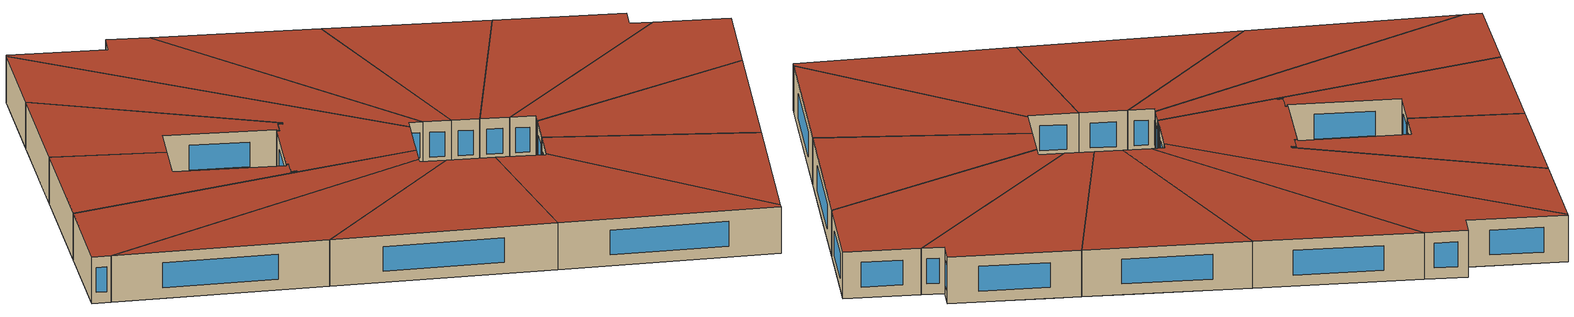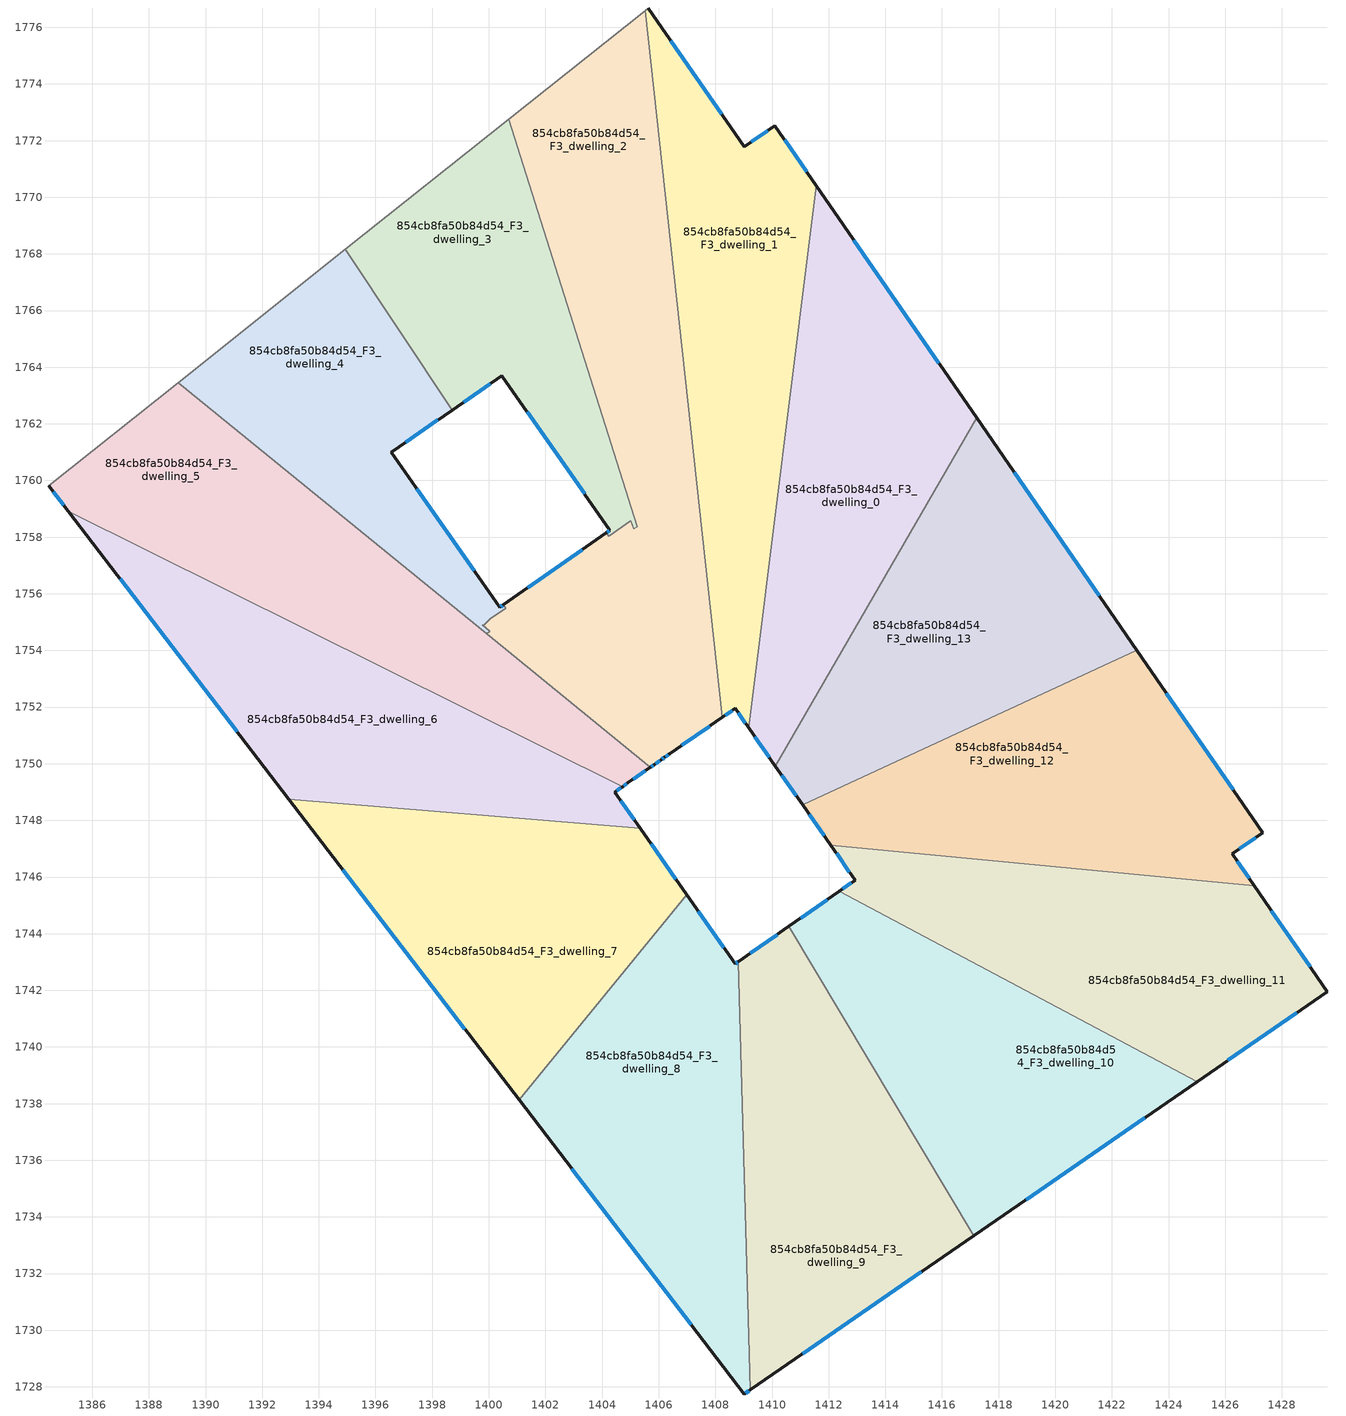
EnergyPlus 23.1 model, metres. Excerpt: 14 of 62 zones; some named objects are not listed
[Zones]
854cb8fa50b84d54_F3_dwelling_0
 floor to 854cb8fa50b84d54_F2_dwelling_4 (EU_floor_Construction): 1415.4,1764.84 1417.22,1762.21 1414.89,1758.18 1409.52,1754.07 1410.39,1761 z9
 floor to 854cb8fa50b84d54_F2_dwelling_3 (EU_floor_Construction): 1414.89,1758.18 1410.12,1749.92 1409.17,1751.27 1409.52,1754.07 z9
 floor to 854cb8fa50b84d54_F2_dwelling_5 (EU_floor_Construction): 1412.56,1768.97 1415.4,1764.84 1410.39,1761 1411.26,1767.98 z9
 floor to 854cb8fa50b84d54_F2_dwelling_6 (EU_floor_Construction): 1411.56,1770.41 1412.56,1768.97 1411.26,1767.98 z9
 wall outside (EU_wall_Construction): 1409.17,1751.27 1410.12,1749.92 / 1417.22,1762.21 1411.56,1770.41 z9:12
 wall to 854cb8fa50b84d54_F3_dwelling_1 (EU_wall_Construction): 1411.56,1770.41 1409.17,1751.27 z9:12
 wall to 854cb8fa50b84d54_F3_dwelling_13 (EU_wall_Construction): 1410.12,1749.92 1417.22,1762.21 z9:12
 window (EU_Window_Construction): 1409.39,1750.95 1409.9,1750.23 / 1415.89,1764.14 1412.89,1768.49 z9.7:11.3
 roof outside (EU_roof_Construction): 1410.12,1749.92 1417.22,1762.21 1411.56,1770.41 1409.17,1751.27 z12
854cb8fa50b84d54_F3_dwelling_1
 floor to 854cb8fa50b84d54_F2_dwelling_6 (EU_floor_Construction): 1410.1,1772.52 1411.56,1770.41 1411.26,1767.98 1406.83,1764.58 1406.19,1770.4 1408.66,1772.29 1409.02,1771.78 z9
 floor to 854cb8fa50b84d54_F2_dwelling_5 (EU_floor_Construction): 1411.26,1767.98 1410.39,1761 1407.46,1758.76 1406.83,1764.58 z9
 floor to 854cb8fa50b84d54_F2_dwelling_7 (EU_floor_Construction): 1405.63,1776.68 1408.66,1772.29 1406.19,1770.4 1405.52,1776.59 z9
 floor to 854cb8fa50b84d54_F2_dwelling_4 (EU_floor_Construction): 1410.39,1761 1409.52,1754.07 1408.09,1752.97 1407.46,1758.76 z9
 floor to 854cb8fa50b84d54_F2_dwelling_3 (EU_floor_Construction): 1409.52,1754.07 1409.17,1751.27 1408.7,1751.95 1408.64,1751.92 1408.13,1752.58 1408.09,1752.97 z9
 floor to 854cb8fa50b84d54_F2_dwelling_11 (EU_floor_Construction): 1408.13,1752.58 1408.64,1751.92 1408.24,1751.63 z9
 wall outside (EU_wall_Construction): 1411.56,1770.41 1410.1,1772.52 1409.02,1771.78 1405.63,1776.68 / 1408.24,1751.63 1408.7,1751.95 1409.17,1751.27 z9:12
 wall to 854cb8fa50b84d54_F3_dwelling_2 (EU_wall_Construction): 1405.52,1776.59 1408.24,1751.63 z9:12
 wall adiabatic (EU_wall_Construction): 1405.63,1776.68 1405.52,1776.59 z9:12
 window (EU_Window_Construction): 1409.85,1772.35 1409.27,1771.96 / 1411.22,1770.91 1410.45,1772.03 / 1408.81,1751.79 1409.06,1751.43 / 1408.34,1751.71 1408.59,1751.88 / 1408.22,1772.93 1406.43,1775.53 z9.7:11.3
 roof outside (EU_roof_Construction): 1409.17,1751.27 1411.56,1770.41 1410.1,1772.52 1409.02,1771.78 1405.63,1776.68 1405.52,1776.59 1408.24,1751.63 1408.7,1751.95 z12
854cb8fa50b84d54_F3_dwelling_10
 floor to 854cb8fa50b84d54_F2_dwelling_1 (EU_floor_Construction): 1419.18,1741.88 1417.38,1740.5 1414.38,1744.43 z9
 floor to 854cb8fa50b84d54_F2_dwelling_9 (EU_floor_Construction): 1415.15,1743.41 1417.91,1739.82 1414.71,1737.37 1412.37,1741.29 z9
 floor to 854cb8fa50b84d54_F2_dwelling_8 (EU_floor_Construction): 1417.91,1739.82 1420.88,1735.93 1417.12,1733.34 1414.71,1737.37 z9
 floor to 854cb8fa50b84d54_F2_dwelling_10 (EU_floor_Construction): 1414.38,1744.43 1415.15,1743.41 1412.37,1741.29 1410.6,1744.26 1412.37,1745.49 z9
 floor adiabatic (EU_floor_Construction): 1425.01,1738.78 1420.88,1735.93 1415.15,1743.41 1417.38,1740.5 1419.18,1741.88 z9
 wall outside (EU_wall_Construction): 1412.37,1745.49 1410.6,1744.26 / 1417.12,1733.34 1425.01,1738.78 z9:12
 wall to 854cb8fa50b84d54_F3_dwelling_11 (EU_wall_Construction): 1425.01,1738.78 1412.37,1745.49 z9:12
 wall to 854cb8fa50b84d54_F3_dwelling_9 (EU_wall_Construction): 1410.6,1744.26 1417.12,1733.34 z9:12
 window (EU_Window_Construction): 1411.95,1745.2 1411.01,1744.55 / 1418.97,1734.61 1423.16,1737.5 z9.7:11.3
 roof outside (EU_roof_Construction): 1425.01,1738.78 1412.37,1745.49 1410.6,1744.26 1417.12,1733.34 z12
854cb8fa50b84d54_F3_dwelling_11
 floor to 854cb8fa50b84d54_F2_dwelling_0 (EU_floor_Construction): 1427.03,1745.69 1429.61,1741.95 1425.01,1738.78 1419.18,1741.88 1424.48,1745.94 z9
 floor to 854cb8fa50b84d54_F2_dwelling_1 (EU_floor_Construction): 1424.48,1745.94 1419.18,1741.88 1414.38,1744.43 1414.17,1744.7 1416.74,1746.67 z9
 floor to 854cb8fa50b84d54_F2_dwelling_2 (EU_floor_Construction): 1416.74,1746.67 1414.17,1744.7 1412.33,1747.1 z9
 floor to 854cb8fa50b84d54_F2_dwelling_10 (EU_floor_Construction): 1412.94,1745.89 1412.08,1747.12 1412.33,1747.1 1414.38,1744.43 1412.37,1745.49 z9
 wall outside (EU_wall_Construction): 1412.08,1747.12 1412.94,1745.89 1412.37,1745.49 / 1425.01,1738.78 1429.61,1741.95 1427.03,1745.69 z9:12
 wall to 854cb8fa50b84d54_F3_dwelling_12 (EU_wall_Construction): 1427.03,1745.69 1412.08,1747.12 z9:12
 window (EU_Window_Construction): 1412.8,1745.79 1412.5,1745.58 / 1412.28,1746.83 1412.74,1746.18 / 1429,1742.83 1427.63,1744.81 / 1426.09,1739.52 1428.53,1741.2 z9.7:11.3
 roof outside (EU_roof_Construction): 1429.61,1741.95 1427.03,1745.69 1412.08,1747.12 1412.94,1745.89 1412.37,1745.49 1425.01,1738.78 z12
854cb8fa50b84d54_F3_dwelling_12
 floor to 854cb8fa50b84d54_F2_dwelling_2 (EU_floor_Construction): 1422.88,1754.01 1424.07,1752.29 1416.74,1746.67 1412.33,1747.1 1411.18,1748.6 z9
 floor to 854cb8fa50b84d54_F2_dwelling_1 (EU_floor_Construction): 1424.07,1752.29 1427.08,1747.93 1424.48,1745.94 1416.74,1746.67 z9
 floor to 854cb8fa50b84d54_F2_dwelling_10 (EU_floor_Construction): 1412.01,1747.51 1412.33,1747.1 1412.08,1747.12 1411.88,1747.41 z9
 floor to 854cb8fa50b84d54_F2_dwelling_0 (EU_floor_Construction): 1427.08,1747.93 1427.33,1747.56 1426.25,1746.82 1427.03,1745.69 1424.48,1745.94 z9
 floor to 854cb8fa50b84d54_F2_dwelling_3 (EU_floor_Construction): 1411.18,1748.6 1412.01,1747.51 1411.88,1747.41 1411.08,1748.55 z9
 wall outside (EU_wall_Construction): 1411.08,1748.55 1412.08,1747.12 / 1427.03,1745.69 1426.25,1746.82 1427.33,1747.56 1422.88,1754.01 z9:12
 wall to 854cb8fa50b84d54_F3_dwelling_13 (EU_wall_Construction): 1422.88,1754.01 1411.08,1748.55 z9:12
 window (EU_Window_Construction): 1411.31,1748.21 1411.84,1747.46 / 1426.28,1749.08 1423.92,1752.5 / 1426.5,1747 1427.07,1747.39 / 1426.84,1745.96 1426.43,1746.56 z9.7:11.3
 roof outside (EU_roof_Construction): 1427.03,1745.69 1426.25,1746.82 1427.33,1747.56 1422.88,1754.01 1411.08,1748.55 1412.08,1747.12 z12
854cb8fa50b84d54_F3_dwelling_13
 floor to 854cb8fa50b84d54_F2_dwelling_3 (EU_floor_Construction): 1418.23,1760.74 1421.12,1756.55 1411.02,1748.81 1411.18,1748.6 1411.08,1748.55 1410.12,1749.92 1414.89,1758.18 z9
 floor to 854cb8fa50b84d54_F2_dwelling_4 (EU_floor_Construction): 1417.22,1762.21 1418.23,1760.74 1414.89,1758.18 z9
 floor to 854cb8fa50b84d54_F2_dwelling_2 (EU_floor_Construction): 1421.12,1756.55 1422.88,1754.01 1411.18,1748.6 1411.02,1748.81 z9
 wall outside (EU_wall_Construction): 1410.12,1749.92 1411.08,1748.55 / 1422.88,1754.01 1417.22,1762.21 z9:12
 window (EU_Window_Construction): 1410.35,1749.59 1410.85,1748.87 / 1421.55,1755.94 1418.55,1760.29 z9.7:11.3
 roof outside (EU_roof_Construction): 1422.88,1754.01 1417.22,1762.21 1410.12,1749.92 1411.08,1748.55 z12
854cb8fa50b84d54_F3_dwelling_2
 floor to 854cb8fa50b84d54_F2_dwelling_12 (EU_floor_Construction): 1405.26,1756.33 1408.02,1752.72 1405.03,1750.43 1401.41,1753.38 z9
 floor to 854cb8fa50b84d54_F2_dwelling_4 (EU_floor_Construction): 1407.46,1758.76 1408.09,1752.97 1407.93,1752.85 1404.9,1756.8 z9
 floor to 854cb8fa50b84d54_F2_dwelling_5 (EU_floor_Construction): 1406.83,1764.58 1407.46,1758.76 1404.9,1756.8 1403.96,1758.03 1404.16,1758.16 1404.24,1758.04 1405.02,1758.58 1405.11,1758.29 1405.25,1758.36 1403.97,1762.4 z9
 floor to 854cb8fa50b84d54_F2_dwelling_3 (EU_floor_Construction): 1408.09,1752.97 1408.13,1752.58 1407.93,1752.85 z9
 floor to 854cb8fa50b84d54_F2_dwelling_7 (EU_floor_Construction): 1405.52,1776.59 1406.19,1770.4 1402.37,1767.47 1400.71,1772.76 z9
 floor to 854cb8fa50b84d54_F2_dwelling_11 (EU_floor_Construction): 1408.13,1752.58 1408.24,1751.63 1406.38,1750.35 1406.2,1750.22 1406.09,1750.14 1405.84,1749.97 1405.71,1749.88 1405.03,1750.43 1408.02,1752.72 z9
 floor to 854cb8fa50b84d54_F2_dwelling_13 (EU_floor_Construction): 1403.96,1758.03 1405.26,1756.33 1401.41,1753.38 1399.93,1754.58 1400.04,1754.68 1399.81,1754.88 1400.06,1755.11 1400.6,1755.49 1400.51,1755.61 z9
 floor to 854cb8fa50b84d54_F2_dwelling_6 (EU_floor_Construction): 1406.19,1770.4 1406.83,1764.58 1403.97,1762.4 1402.37,1767.47 z9
 wall outside (EU_wall_Construction): 1405.71,1749.88 1405.84,1749.97 1406.09,1750.14 1406.2,1750.22 1406.38,1750.35 1408.24,1751.63 / 1404.16,1758.16 1400.51,1755.62 z9:12
 wall to 854cb8fa50b84d54_F3_dwelling_4 (EU_wall_Construction): 1400.51,1755.62 1400.6,1755.49 1400.06,1755.11 1399.8,1754.88 1399.77,1754.91 / 1399.76,1754.91 1400.04,1754.68 1399.93,1754.58 z9:12
 wall to 854cb8fa50b84d54_F3_dwelling_3 (EU_wall_Construction): 1400.71,1772.76 1405.25,1758.36 1405.11,1758.29 1405.02,1758.58 1404.24,1758.04 1404.16,1758.16 z9:12
 wall adiabatic (EU_wall_Construction): 1405.52,1776.59 1400.71,1772.76 z9:12
 wall to 854cb8fa50b84d54_F3_dwelling_5 (EU_wall_Construction): 1399.93,1754.58 1405.71,1749.88 z9:12
 window (EU_Window_Construction): 1405.74,1749.9 1405.81,1749.95 / 1403.3,1757.56 1401.37,1756.21 / 1406.82,1750.65 1407.8,1751.33 / 1406.25,1750.25 1406.34,1750.32 / 1406.12,1750.16 1406.18,1750.2 / 1405.9,1750.01 1406.03,1750.1 z9.7:11.3
 roof outside (EU_roof_Construction): 1408.24,1751.63 1405.52,1776.59 1400.71,1772.76 1405.25,1758.36 1405.11,1758.29 1405.02,1758.58 1404.24,1758.04 1404.16,1758.16 1400.51,1755.62 1400.6,1755.49 1400.06,1755.11 1399.8,1754.88 1399.77,1754.91 1400.04,1754.68 1399.93,1754.58 1405.71,1749.88 1405.84,1749.97 1406.09,1750.14 1406.2,1750.22 1406.38,1750.35 z12
854cb8fa50b84d54_F3_dwelling_3
 floor to 854cb8fa50b84d54_F2_dwelling_7 (EU_floor_Construction): 1400.71,1772.76 1402.37,1767.47 1398.81,1764.75 1395.72,1768.79 z9
 floor to 854cb8fa50b84d54_F2_dwelling_6 (EU_floor_Construction): 1402.37,1767.47 1403.97,1762.4 1402.28,1761.1 1400.46,1763.7 1399.91,1763.32 1398.81,1764.75 z9
 floor to 854cb8fa50b84d54_F2_dwelling_15 (EU_floor_Construction): 1395.72,1768.79 1398.56,1765.08 1397.52,1764.28 1394.94,1768.16 z9
 floor to 854cb8fa50b84d54_F2_dwelling_5 (EU_floor_Construction): 1403.97,1762.4 1405.25,1758.36 1405.11,1758.29 1405.02,1758.58 1404.24,1758.04 1404.16,1758.16 1404.28,1758.25 1402.28,1761.1 z9
 floor to 854cb8fa50b84d54_F2_dwelling_14 (EU_floor_Construction): 1398.56,1765.08 1399.91,1763.32 1398.71,1762.49 1397.52,1764.28 z9
 wall outside (EU_wall_Construction): 1398.71,1762.49 1400.46,1763.7 1404.28,1758.25 1404.16,1758.16 z9:12
 wall to 854cb8fa50b84d54_F3_dwelling_4 (EU_wall_Construction): 1394.94,1768.16 1398.71,1762.49 z9:12
 wall adiabatic (EU_wall_Construction): 1400.71,1772.76 1394.94,1768.16 z9:12
 window (EU_Window_Construction): 1404.25,1758.23 1404.18,1758.18 / 1401.36,1762.42 1403.38,1759.53 / 1399.12,1762.77 1400.05,1763.42 z9.7:11.3
 roof outside (EU_roof_Construction): 1405.11,1758.29 1405.25,1758.36 1400.71,1772.76 1394.94,1768.16 1398.71,1762.49 1400.46,1763.7 1404.28,1758.25 1404.16,1758.16 1404.24,1758.04 1405.02,1758.58 z12
854cb8fa50b84d54_F3_dwelling_4
 floor to 854cb8fa50b84d54_F2_dwelling_15 (EU_floor_Construction): 1394.94,1768.16 1397.52,1764.28 1392.63,1760.53 1389.03,1763.46 z9
 floor to 854cb8fa50b84d54_F2_dwelling_13 (EU_floor_Construction): 1398.57,1758.14 1400.39,1755.53 1400.51,1755.61 1400.6,1755.49 1400.06,1755.11 1399.8,1754.88 1399.76,1754.91 1400.04,1754.68 1399.93,1754.58 1397.02,1756.95 z9
 floor to 854cb8fa50b84d54_F2_dwelling_14 (EU_floor_Construction): 1397.52,1764.28 1398.71,1762.49 1396.56,1761 1398.57,1758.14 1397.02,1756.95 1392.63,1760.53 z9
 wall outside (EU_wall_Construction): 1400.51,1755.62 1400.39,1755.53 1396.56,1761 1398.71,1762.49 z9:12
 wall adiabatic (EU_wall_Construction): 1394.94,1768.16 1389.03,1763.46 z9:12
 wall to 854cb8fa50b84d54_F3_dwelling_5 (EU_wall_Construction): 1389.03,1763.46 1399.93,1754.58 z9:12
 window (EU_Window_Construction): 1397.07,1761.35 1398.21,1762.14 / 1399.49,1756.81 1397.46,1759.71 / 1400.48,1755.59 1400.42,1755.55 z9.7:11.3
 roof outside (EU_roof_Construction): 1400.04,1754.68 1399.76,1754.91 1399.8,1754.88 1400.06,1755.11 1400.6,1755.49 1400.51,1755.62 1400.39,1755.53 1396.56,1761 1398.71,1762.49 1394.94,1768.16 1389.03,1763.46 1399.93,1754.58 z12
854cb8fa50b84d54_F3_dwelling_5
 floor to 854cb8fa50b84d54_F2_dwelling_14 (EU_floor_Construction): 1397.02,1756.95 1393.9,1754.57 1388.4,1757.3 1392.63,1760.53 z9
 floor to 854cb8fa50b84d54_F2_dwelling_12 (EU_floor_Construction): 1405.03,1750.43 1403.93,1749.59 1399.4,1751.84 1401.41,1753.38 z9
 floor to 854cb8fa50b84d54_F2_dwelling_15 (EU_floor_Construction): 1392.63,1760.53 1388.4,1757.3 1385.16,1758.91 1384.46,1759.82 1389.03,1763.46 z9
 floor to 854cb8fa50b84d54_F2_dwelling_11 (EU_floor_Construction): 1405.71,1749.88 1404.81,1749.25 1404.72,1749.19 1403.93,1749.59 1405.03,1750.43 z9
 floor to 854cb8fa50b84d54_F2_dwelling_13 (EU_floor_Construction): 1401.41,1753.38 1399.4,1751.84 1393.9,1754.57 1397.02,1756.95 z9
 wall outside (EU_wall_Construction): 1404.72,1749.19 1404.91,1749.32 1405.71,1749.88 / 1384.46,1759.82 1385.16,1758.91 z9:12
 wall adiabatic (EU_wall_Construction): 1389.03,1763.46 1384.46,1759.82 z9:12
 wall to 854cb8fa50b84d54_F3_dwelling_6 (EU_wall_Construction): 1385.16,1758.91 1404.72,1749.19 z9:12
 window (EU_Window_Construction): 1405.1,1749.45 1405.52,1749.75 / 1404.77,1749.22 1404.87,1749.29 / 1384.62,1759.61 1384.99,1759.12 z9.7:11.3
 roof outside (EU_roof_Construction): 1405.71,1749.88 1389.03,1763.46 1384.46,1759.82 1385.16,1758.91 1404.72,1749.19 1404.91,1749.32 z12
854cb8fa50b84d54_F3_dwelling_6
 floor to 854cb8fa50b84d54_F2_dwelling_13 (EU_floor_Construction): 1399.4,1751.84 1395.13,1748.57 1392.94,1748.75 1390.49,1751.95 1393.9,1754.57 z9
 floor to 854cb8fa50b84d54_F2_dwelling_11 (EU_floor_Construction): 1404.72,1749.19 1404.45,1749 1405.34,1747.72 1401.86,1748.01 1403.93,1749.59 z9
 floor to 854cb8fa50b84d54_F2_dwelling_12 (EU_floor_Construction): 1403.93,1749.59 1401.86,1748.01 1395.13,1748.57 1399.4,1751.84 z9
 floor to 854cb8fa50b84d54_F2_dwelling_15 (EU_floor_Construction): 1388.4,1757.3 1387.14,1756.33 1385.16,1758.91 z9
 floor to 854cb8fa50b84d54_F2_dwelling_14 (EU_floor_Construction): 1393.9,1754.57 1390.49,1751.95 1387.14,1756.33 1388.4,1757.3 z9
 wall outside (EU_wall_Construction): 1385.16,1758.91 1392.94,1748.75 / 1405.34,1747.72 1404.45,1749 1404.72,1749.19 z9:12
 wall to 854cb8fa50b84d54_F3_dwelling_7 (EU_wall_Construction): 1392.94,1748.75 1405.34,1747.72 z9:12
 window (EU_Window_Construction): 1386.98,1756.52 1391.11,1751.13 / 1404.51,1749.05 1404.66,1749.15 / 1405.13,1748.02 1404.66,1748.7 z9.7:11.3
 roof outside (EU_roof_Construction): 1405.34,1747.72 1404.45,1749 1404.72,1749.19 1385.16,1758.91 1392.94,1748.75 z12
854cb8fa50b84d54_F3_dwelling_7
 floor to 854cb8fa50b84d54_F2_dwelling_11 (EU_floor_Construction): 1405.34,1747.72 1406.99,1745.37 1403.25,1740.8 1400.59,1738.76 1396.59,1743.97 1401.86,1748.01 z9
 floor to 854cb8fa50b84d54_F2_dwelling_10 (EU_floor_Construction): 1403.25,1740.8 1401.07,1738.13 1400.59,1738.76 z9
 floor to 854cb8fa50b84d54_F2_dwelling_13 (EU_floor_Construction): 1395.13,1748.57 1393.84,1747.58 1392.94,1748.75 z9
 floor to 854cb8fa50b84d54_F2_dwelling_12 (EU_floor_Construction): 1401.86,1748.01 1396.59,1743.97 1393.84,1747.58 1395.13,1748.57 z9
 wall outside (EU_wall_Construction): 1406.99,1745.37 1405.34,1747.72 / 1392.94,1748.75 1401.07,1738.13 z9:12
 wall to 854cb8fa50b84d54_F3_dwelling_8 (EU_wall_Construction): 1401.07,1738.13 1406.99,1745.37 z9:12
 window (EU_Window_Construction): 1406.61,1745.92 1405.73,1747.17 / 1394.85,1746.25 1399.16,1740.63 z9.7:11.3
 roof outside (EU_roof_Construction): 1401.07,1738.13 1406.99,1745.37 1405.34,1747.72 1392.94,1748.75 z12
854cb8fa50b84d54_F3_dwelling_8
 floor to 854cb8fa50b84d54_F2_dwelling_10 (EU_floor_Construction): 1407.77,1744.26 1408.7,1742.93 1408.82,1743.02 1408.93,1738.66 1403.72,1734.67 1401.07,1738.13 1403.25,1740.8 z9
 floor to 854cb8fa50b84d54_F2_dwelling_11 (EU_floor_Construction): 1406.99,1745.37 1407.77,1744.26 1403.25,1740.8 z9
 floor to 854cb8fa50b84d54_F2_dwelling_9 (EU_floor_Construction): 1408.93,1738.66 1409.09,1733.06 1406.48,1731.07 1403.72,1734.67 z9
 floor to 854cb8fa50b84d54_F2_dwelling_8 (EU_floor_Construction): 1409.09,1733.06 1409.23,1727.89 1409.02,1727.75 1406.48,1731.07 z9
 wall outside (EU_wall_Construction): 1408.82,1743.02 1408.7,1742.93 1406.99,1745.37 / 1401.07,1738.13 1409.02,1727.75 1409.23,1727.89 z9:12
 wall to 854cb8fa50b84d54_F3_dwelling_9 (EU_wall_Construction): 1409.23,1727.89 1408.82,1743.02 z9:12
 window (EU_Window_Construction): 1408.3,1743.51 1407.39,1744.8 / 1408.79,1743 1408.72,1742.95 / 1409.07,1727.78 1409.18,1727.86 / 1402.94,1735.69 1407.15,1730.19 z9.7:11.3
 roof outside (EU_roof_Construction): 1409.23,1727.89 1408.82,1743.02 1408.7,1742.93 1406.99,1745.37 1401.07,1738.13 1409.02,1727.75 z12
854cb8fa50b84d54_F3_dwelling_9
 floor to 854cb8fa50b84d54_F2_dwelling_9 (EU_floor_Construction): 1412.37,1741.29 1414.71,1737.37 1409.09,1733.06 1408.93,1738.66 z9
 floor to 854cb8fa50b84d54_F2_dwelling_8 (EU_floor_Construction): 1414.71,1737.37 1417.12,1733.34 1409.23,1727.89 1409.09,1733.06 z9
 floor to 854cb8fa50b84d54_F2_dwelling_10 (EU_floor_Construction): 1410.6,1744.26 1412.37,1741.29 1408.93,1738.66 1408.82,1743.02 z9
 wall outside (EU_wall_Construction): 1410.6,1744.26 1408.82,1743.02 / 1409.23,1727.89 1417.12,1733.34 z9:12
 window (EU_Window_Construction): 1410.18,1743.97 1409.23,1743.31 / 1411.08,1729.17 1415.27,1732.06 z9.7:11.3
 roof outside (EU_roof_Construction): 1417.12,1733.34 1410.6,1744.26 1408.82,1743.02 1409.23,1727.89 z12
[Building]
EU S2 Campaign: North Axis=0; Terrain=City; Solar Distribution=FullExterior
[Site:Location]
Budapest.Ferenc.Liszt.Intl.AP: Latitude=47.437; Longitude=19.256; Time Zone=1; Elevation=185
[SizingPeriod:WeatherFileDays]
AnnualSizingPeriod: Begin Month=1; Begin Day of Month=1; End Month=12; End Day of Month=31; Day of Week for Start Day=Monday; Use Weather File Daylight Saving Period=No; Use Weather File Rain and Snow Indicators=No
[MATERIAL]
EU_InternalMass_Material: Roughness=MediumRough; Thickness=0.1; Conductivity=1; Density=1800; Specific Heat=900; Thermal Absorptance=0.9; Solar Absorptance=0.7; Visible Absorptance=0.7
[MATERIAL:NOMASS] Roughness=MediumRough; Thermal Absorptance=0.9; Solar Absorptance=0.7; Visible Absorptance=0.7
Name | Thermal Resistance
EU_wall_NoMass | 0.832559
EU_roof_NoMass | 1.39638
EU_floor_NoMass | 0.872794
[WINDOWMATERIAL:SIMPLEGLAZINGSYSTEM]
EU_Window_SimpleGlazing: UFactor=2.79869; Solar Heat Gain Coefficient=0.75; Visible Transmittance=0.75
[CONSTRUCTION]
EU_wall_Construction: EU_wall_NoMass
EU_roof_Construction: EU_roof_NoMass
EU_floor_Construction: EU_floor_NoMass
EU_Window_Construction: EU_Window_SimpleGlazing
EU_InternalMass_Construction: EU_InternalMass_Material
[ZONE] Type=1; Multiplier=1; Ceiling Height=autocalculate; Floor Area=autocalculate; Part of Total Floor Area=Yes
Name | Volume
854cb8fa50b84d54_F3_dwelling_0 | 223.771
854cb8fa50b84d54_F3_dwelling_1 | 223.764
854cb8fa50b84d54_F3_dwelling_10 | 223.806
854cb8fa50b84d54_F3_dwelling_11 | 223.773
854cb8fa50b84d54_F3_dwelling_12 | 223.77
854cb8fa50b84d54_F3_dwelling_13 | 223.793
854cb8fa50b84d54_F3_dwelling_2 | 326.507
854cb8fa50b84d54_F3_dwelling_3 | 173.963
854cb8fa50b84d54_F3_dwelling_4 | 170.858
854cb8fa50b84d54_F3_dwelling_5 | 237.042
854cb8fa50b84d54_F3_dwelling_6 | 210.543
854cb8fa50b84d54_F3_dwelling_7 | 223.783
854cb8fa50b84d54_F3_dwelling_8 | 223.782
854cb8fa50b84d54_F3_dwelling_9 | 223.745
[INTERNALMASS] Construction=EU_InternalMass_Construction
Name | Zone or ZoneList | Surface Area
854cb8fa50b84d54_F3_dwelling_0_EU_InternalMass | 854cb8fa50b84d54_F3_dwelling_0 | 74.5903
854cb8fa50b84d54_F3_dwelling_1_EU_InternalMass | 854cb8fa50b84d54_F3_dwelling_1 | 74.5879
854cb8fa50b84d54_F3_dwelling_2_EU_InternalMass | 854cb8fa50b84d54_F3_dwelling_2 | 108.835
854cb8fa50b84d54_F3_dwelling_3_EU_InternalMass | 854cb8fa50b84d54_F3_dwelling_3 | 57.9878
854cb8fa50b84d54_F3_dwelling_4_EU_InternalMass | 854cb8fa50b84d54_F3_dwelling_4 | 56.9526
854cb8fa50b84d54_F3_dwelling_5_EU_InternalMass | 854cb8fa50b84d54_F3_dwelling_5 | 79.0174
854cb8fa50b84d54_F3_dwelling_6_EU_InternalMass | 854cb8fa50b84d54_F3_dwelling_6 | 70.1796
854cb8fa50b84d54_F3_dwelling_7_EU_InternalMass | 854cb8fa50b84d54_F3_dwelling_7 | 74.5944
854cb8fa50b84d54_F3_dwelling_8_EU_InternalMass | 854cb8fa50b84d54_F3_dwelling_8 | 74.5941
854cb8fa50b84d54_F3_dwelling_9_EU_InternalMass | 854cb8fa50b84d54_F3_dwelling_9 | 74.5816
854cb8fa50b84d54_F3_dwelling_10_EU_InternalMass | 854cb8fa50b84d54_F3_dwelling_10 | 74.6017
854cb8fa50b84d54_F3_dwelling_11_EU_InternalMass | 854cb8fa50b84d54_F3_dwelling_11 | 74.591
854cb8fa50b84d54_F3_dwelling_12_EU_InternalMass | 854cb8fa50b84d54_F3_dwelling_12 | 74.5898
854cb8fa50b84d54_F3_dwelling_13_EU_InternalMass | 854cb8fa50b84d54_F3_dwelling_13 | 74.5978
[OTHEREQUIPMENT] Fuel Type=Electricity; Design Level Calculation Method=Watts/Area; Power per Zone Floor Area=1; Fraction Latent=0; Fraction Radiant=0; Fraction Lost=0; Carbon Dioxide Generation Rate=0; EndUse Subcategory=EU_Step8_InternalGains
Name | Zone or ZoneList or Space or SpaceList | Schedule
EU_Step8_InternalGain_854cb8fa50b84d54_F3_dwelling_0_f000 | 854cb8fa50b84d54_F3_dwelling_0 | EU_Step8_GainSchedule_854cb8fa50b84d54_F3_dwelling_0_f000
EU_Step8_InternalGain_854cb8fa50b84d54_F3_dwelling_1_f000 | 854cb8fa50b84d54_F3_dwelling_1 | EU_Step8_GainSchedule_854cb8fa50b84d54_F3_dwelling_1_f000
EU_Step8_InternalGain_854cb8fa50b84d54_F3_dwelling_2_f000 | 854cb8fa50b84d54_F3_dwelling_2 | EU_Step8_GainSchedule_854cb8fa50b84d54_F3_dwelling_2_f000
EU_Step8_InternalGain_854cb8fa50b84d54_F3_dwelling_3_f000 | 854cb8fa50b84d54_F3_dwelling_3 | EU_Step8_GainSchedule_854cb8fa50b84d54_F3_dwelling_3_f000
EU_Step8_InternalGain_854cb8fa50b84d54_F3_dwelling_4_f000 | 854cb8fa50b84d54_F3_dwelling_4 | EU_Step8_GainSchedule_854cb8fa50b84d54_F3_dwelling_4_f000
EU_Step8_InternalGain_854cb8fa50b84d54_F3_dwelling_5_f000 | 854cb8fa50b84d54_F3_dwelling_5 | EU_Step8_GainSchedule_854cb8fa50b84d54_F3_dwelling_5_f000
EU_Step8_InternalGain_854cb8fa50b84d54_F3_dwelling_6_f000 | 854cb8fa50b84d54_F3_dwelling_6 | EU_Step8_GainSchedule_854cb8fa50b84d54_F3_dwelling_6_f000
EU_Step8_InternalGain_854cb8fa50b84d54_F3_dwelling_7_f000 | 854cb8fa50b84d54_F3_dwelling_7 | EU_Step8_GainSchedule_854cb8fa50b84d54_F3_dwelling_7_f000
EU_Step8_InternalGain_854cb8fa50b84d54_F3_dwelling_8_f000 | 854cb8fa50b84d54_F3_dwelling_8 | EU_Step8_GainSchedule_854cb8fa50b84d54_F3_dwelling_8_f000
EU_Step8_InternalGain_854cb8fa50b84d54_F3_dwelling_9_f000 | 854cb8fa50b84d54_F3_dwelling_9 | EU_Step8_GainSchedule_854cb8fa50b84d54_F3_dwelling_9_f000
EU_Step8_InternalGain_854cb8fa50b84d54_F3_dwelling_10_f000 | 854cb8fa50b84d54_F3_dwelling_10 | EU_Step8_GainSchedule_854cb8fa50b84d54_F3_dwelling_10_f000
EU_Step8_InternalGain_854cb8fa50b84d54_F3_dwelling_11_f000 | 854cb8fa50b84d54_F3_dwelling_11 | EU_Step8_GainSchedule_854cb8fa50b84d54_F3_dwelling_11_f000
EU_Step8_InternalGain_854cb8fa50b84d54_F3_dwelling_12_f000 | 854cb8fa50b84d54_F3_dwelling_12 | EU_Step8_GainSchedule_854cb8fa50b84d54_F3_dwelling_12_f000
EU_Step8_InternalGain_854cb8fa50b84d54_F3_dwelling_13_f000 | 854cb8fa50b84d54_F3_dwelling_13 | EU_Step8_GainSchedule_854cb8fa50b84d54_F3_dwelling_13_f000
[ZONEVENTILATION:DESIGNFLOWRATE] Schedule=EU_AlwaysOn; Design Flow Rate Calculation Method=AirChanges/Hour; Air Changes per Hour=0.475469; Ventilation Type=Natural; Fan Pressure Rise=0; Fan Total Efficiency=1; Constant Term Coefficient=1; Temperature Term Coefficient=0; Velocity Term Coefficient=0; Velocity Squared Term Coefficient=0; Minimum Indoor Temperature=-100; Maximum Indoor Temperature=100; Delta Temperature=-100; Minimum Outdoor Temperature=-100; Maximum Outdoor Temperature=100; Maximum Wind Speed=40
Name | Zone or ZoneList or Space or SpaceList
EU_ConstantAir_854cb8fa50b84d54_F3_dwelling_0 | 854cb8fa50b84d54_F3_dwelling_0
EU_ConstantAir_854cb8fa50b84d54_F3_dwelling_1 | 854cb8fa50b84d54_F3_dwelling_1
EU_ConstantAir_854cb8fa50b84d54_F3_dwelling_2 | 854cb8fa50b84d54_F3_dwelling_2
EU_ConstantAir_854cb8fa50b84d54_F3_dwelling_3 | 854cb8fa50b84d54_F3_dwelling_3
EU_ConstantAir_854cb8fa50b84d54_F3_dwelling_4 | 854cb8fa50b84d54_F3_dwelling_4
EU_ConstantAir_854cb8fa50b84d54_F3_dwelling_5 | 854cb8fa50b84d54_F3_dwelling_5
EU_ConstantAir_854cb8fa50b84d54_F3_dwelling_6 | 854cb8fa50b84d54_F3_dwelling_6
EU_ConstantAir_854cb8fa50b84d54_F3_dwelling_7 | 854cb8fa50b84d54_F3_dwelling_7
EU_ConstantAir_854cb8fa50b84d54_F3_dwelling_8 | 854cb8fa50b84d54_F3_dwelling_8
EU_ConstantAir_854cb8fa50b84d54_F3_dwelling_9 | 854cb8fa50b84d54_F3_dwelling_9
EU_ConstantAir_854cb8fa50b84d54_F3_dwelling_10 | 854cb8fa50b84d54_F3_dwelling_10
EU_ConstantAir_854cb8fa50b84d54_F3_dwelling_11 | 854cb8fa50b84d54_F3_dwelling_11
EU_ConstantAir_854cb8fa50b84d54_F3_dwelling_12 | 854cb8fa50b84d54_F3_dwelling_12
EU_ConstantAir_854cb8fa50b84d54_F3_dwelling_13 | 854cb8fa50b84d54_F3_dwelling_13
[HVACTEMPLATE:ZONE:IDEALLOADSAIRSYSTEM] System Availability Schedule=EU_AlwaysOn; Maximum Heating Supply Air Temperature=50; Minimum Cooling Supply Air Temperature=13; Maximum Heating Supply Air Humidity Ratio=0.0156; Minimum Cooling Supply Air Humidity Ratio=0.0077; Heating Limit=NoLimit; Cooling Limit=NoLimit; Heating Availability Schedule=EU_AlwaysOn; Cooling Availability Schedule=EU_CoolingOff; Dehumidification Control Type=ConstantSensibleHeatRatio; Cooling Sensible Heat Ratio=0.7; Dehumidification Setpoint=60; Humidification Control Type=None; Humidification Setpoint=30; Outdoor Air Method=None; Outdoor Air Flow Rate per Person=0.00944; Outdoor Air Flow Rate per Zone Floor Area=0; Outdoor Air Flow Rate per Zone=0; Demand Controlled Ventilation Type=None; Outdoor Air Economizer Type=NoEconomizer; Heat Recovery Type=None; Sensible Heat Recovery Effectiveness=0.7; Latent Heat Recovery Effectiveness=0.65
Name | Template Thermostat
854cb8fa50b84d54_F3_dwelling_0 | EU_HeatOnly_854cb8fa50b84d54_F3_dwelling_0
854cb8fa50b84d54_F3_dwelling_1 | EU_HeatOnly_854cb8fa50b84d54_F3_dwelling_1
854cb8fa50b84d54_F3_dwelling_2 | EU_HeatOnly_854cb8fa50b84d54_F3_dwelling_2
854cb8fa50b84d54_F3_dwelling_3 | EU_HeatOnly_854cb8fa50b84d54_F3_dwelling_3
854cb8fa50b84d54_F3_dwelling_4 | EU_HeatOnly_854cb8fa50b84d54_F3_dwelling_4
854cb8fa50b84d54_F3_dwelling_5 | EU_HeatOnly_854cb8fa50b84d54_F3_dwelling_5
854cb8fa50b84d54_F3_dwelling_6 | EU_HeatOnly_854cb8fa50b84d54_F3_dwelling_6
854cb8fa50b84d54_F3_dwelling_7 | EU_HeatOnly_854cb8fa50b84d54_F3_dwelling_7
854cb8fa50b84d54_F3_dwelling_8 | EU_HeatOnly_854cb8fa50b84d54_F3_dwelling_8
854cb8fa50b84d54_F3_dwelling_9 | EU_HeatOnly_854cb8fa50b84d54_F3_dwelling_9
854cb8fa50b84d54_F3_dwelling_10 | EU_HeatOnly_854cb8fa50b84d54_F3_dwelling_10
854cb8fa50b84d54_F3_dwelling_11 | EU_HeatOnly_854cb8fa50b84d54_F3_dwelling_11
854cb8fa50b84d54_F3_dwelling_12 | EU_HeatOnly_854cb8fa50b84d54_F3_dwelling_12
854cb8fa50b84d54_F3_dwelling_13 | EU_HeatOnly_854cb8fa50b84d54_F3_dwelling_13
[SIZING:ZONE] Zone Cooling Design Supply Air Temperature Input Method=SupplyAirTemperature; Zone Cooling Design Supply Air Temperature=13; Zone Heating Design Supply Air Temperature Input Method=SupplyAirTemperature; Zone Heating Design Supply Air Temperature=50; Zone Cooling Design Supply Air Humidity Ratio=0.008; Zone Heating Design Supply Air Humidity Ratio=0.008; Cooling Design Air Flow Method=DesignDay; Cooling Design Air Flow Rate=0; Cooling Minimum Air Flow per Zone Floor Area=0.000762; Cooling Minimum Air Flow=0; Cooling Minimum Air Flow Fraction=0.2; Heating Design Air Flow Method=DesignDay; Heating Design Air Flow Rate=0; Heating Maximum Air Flow per Zone Floor Area=0.002032; Heating Maximum Air Flow=0.141576; Heating Maximum Air Flow Fraction=0.3; Account for Dedicated Outdoor Air System=No; Dedicated Outdoor Air System Control Strategy=NeutralSupplyAir; Dedicated Outdoor Air Low Setpoint Temperature for Design=autosize; Dedicated Outdoor Air High Setpoint Temperature for Design=autosize; Zone Load Sizing Method=Sensible Load Only No Latent Load; Zone Latent Cooling Design Supply Air Humidity Ratio Input Method=HumidityRatioDifference; Zone Cooling Design Supply Air Humidity Ratio Difference=0.005; Zone Latent Heating Design Supply Air Humidity Ratio Input Method=HumidityRatioDifference; Zone Humidification Design Supply Air Humidity Ratio Difference=0.005
854cb8fa50b84d54_F3_dwelling_0; 854cb8fa50b84d54_F3_dwelling_1; 854cb8fa50b84d54_F3_dwelling_2; 854cb8fa50b84d54_F3_dwelling_3; 854cb8fa50b84d54_F3_dwelling_4; 854cb8fa50b84d54_F3_dwelling_5; 854cb8fa50b84d54_F3_dwelling_6; 854cb8fa50b84d54_F3_dwelling_7; 854cb8fa50b84d54_F3_dwelling_8; 854cb8fa50b84d54_F3_dwelling_9; 854cb8fa50b84d54_F3_dwelling_10; 854cb8fa50b84d54_F3_dwelling_11; 854cb8fa50b84d54_F3_dwelling_12; 854cb8fa50b84d54_F3_dwelling_13
[SCHEDULE:CONSTANT]
Name | Hourly Value
EU_AlwaysOn | 1
EU_CoolingOff | 0
[SCHEDULE:FILE] Column Number=1; Rows to Skip at Top=0; Number of Hours of Data=8760; Column Separator=Comma; Interpolate to Timestep=No; Minutes per Item=60; Adjust Schedule for Daylight Savings=Yes
Name | File
EU_Step8_GainSchedule_854cb8fa50b84d54_F3_dwelling_0_f000 | ../../schedules/854cb8fa50b84d54/854cb8fa50b84d54_F3_dwelling_0_f000_gain.csv
EU_Step8_GainSchedule_854cb8fa50b84d54_F3_dwelling_1_f000 | ../../schedules/854cb8fa50b84d54/854cb8fa50b84d54_F3_dwelling_1_f000_gain.csv
EU_Step8_GainSchedule_854cb8fa50b84d54_F3_dwelling_2_f000 | ../../schedules/854cb8fa50b84d54/854cb8fa50b84d54_F3_dwelling_2_f000_gain.csv
EU_Step8_GainSchedule_854cb8fa50b84d54_F3_dwelling_3_f000 | ../../schedules/854cb8fa50b84d54/854cb8fa50b84d54_F3_dwelling_3_f000_gain.csv
EU_Step8_GainSchedule_854cb8fa50b84d54_F3_dwelling_4_f000 | ../../schedules/854cb8fa50b84d54/854cb8fa50b84d54_F3_dwelling_4_f000_gain.csv
EU_Step8_GainSchedule_854cb8fa50b84d54_F3_dwelling_5_f000 | ../../schedules/854cb8fa50b84d54/854cb8fa50b84d54_F3_dwelling_5_f000_gain.csv
EU_Step8_GainSchedule_854cb8fa50b84d54_F3_dwelling_6_f000 | ../../schedules/854cb8fa50b84d54/854cb8fa50b84d54_F3_dwelling_6_f000_gain.csv
EU_Step8_GainSchedule_854cb8fa50b84d54_F3_dwelling_7_f000 | ../../schedules/854cb8fa50b84d54/854cb8fa50b84d54_F3_dwelling_7_f000_gain.csv
EU_Step8_GainSchedule_854cb8fa50b84d54_F3_dwelling_8_f000 | ../../schedules/854cb8fa50b84d54/854cb8fa50b84d54_F3_dwelling_8_f000_gain.csv
EU_Step8_GainSchedule_854cb8fa50b84d54_F3_dwelling_9_f000 | ../../schedules/854cb8fa50b84d54/854cb8fa50b84d54_F3_dwelling_9_f000_gain.csv
EU_Step8_GainSchedule_854cb8fa50b84d54_F3_dwelling_10_f000 | ../../schedules/854cb8fa50b84d54/854cb8fa50b84d54_F3_dwelling_10_f000_gain.csv
EU_Step8_GainSchedule_854cb8fa50b84d54_F3_dwelling_11_f000 | ../../schedules/854cb8fa50b84d54/854cb8fa50b84d54_F3_dwelling_11_f000_gain.csv
EU_Step8_GainSchedule_854cb8fa50b84d54_F3_dwelling_12_f000 | ../../schedules/854cb8fa50b84d54/854cb8fa50b84d54_F3_dwelling_12_f000_gain.csv
EU_Step8_GainSchedule_854cb8fa50b84d54_F3_dwelling_13_f000 | ../../schedules/854cb8fa50b84d54/854cb8fa50b84d54_F3_dwelling_13_f000_gain.csv
